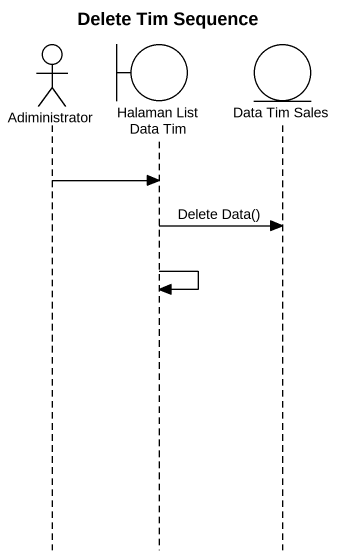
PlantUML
@startuml
title Delete Tim Sequence
hide footbox
actor Adiministrator
boundary "Halaman List Data Tim" as Halaman_List_Data_Tim
entity "Data Tim Sales" as Data_Tim_Sales

Adiministrator -> Halaman_List_Data_Tim
Halaman_List_Data_Tim -> Data_Tim_Sales : Delete Data()
Halaman_List_Data_Tim -> Halaman_List_Data_Tim
@enduml
